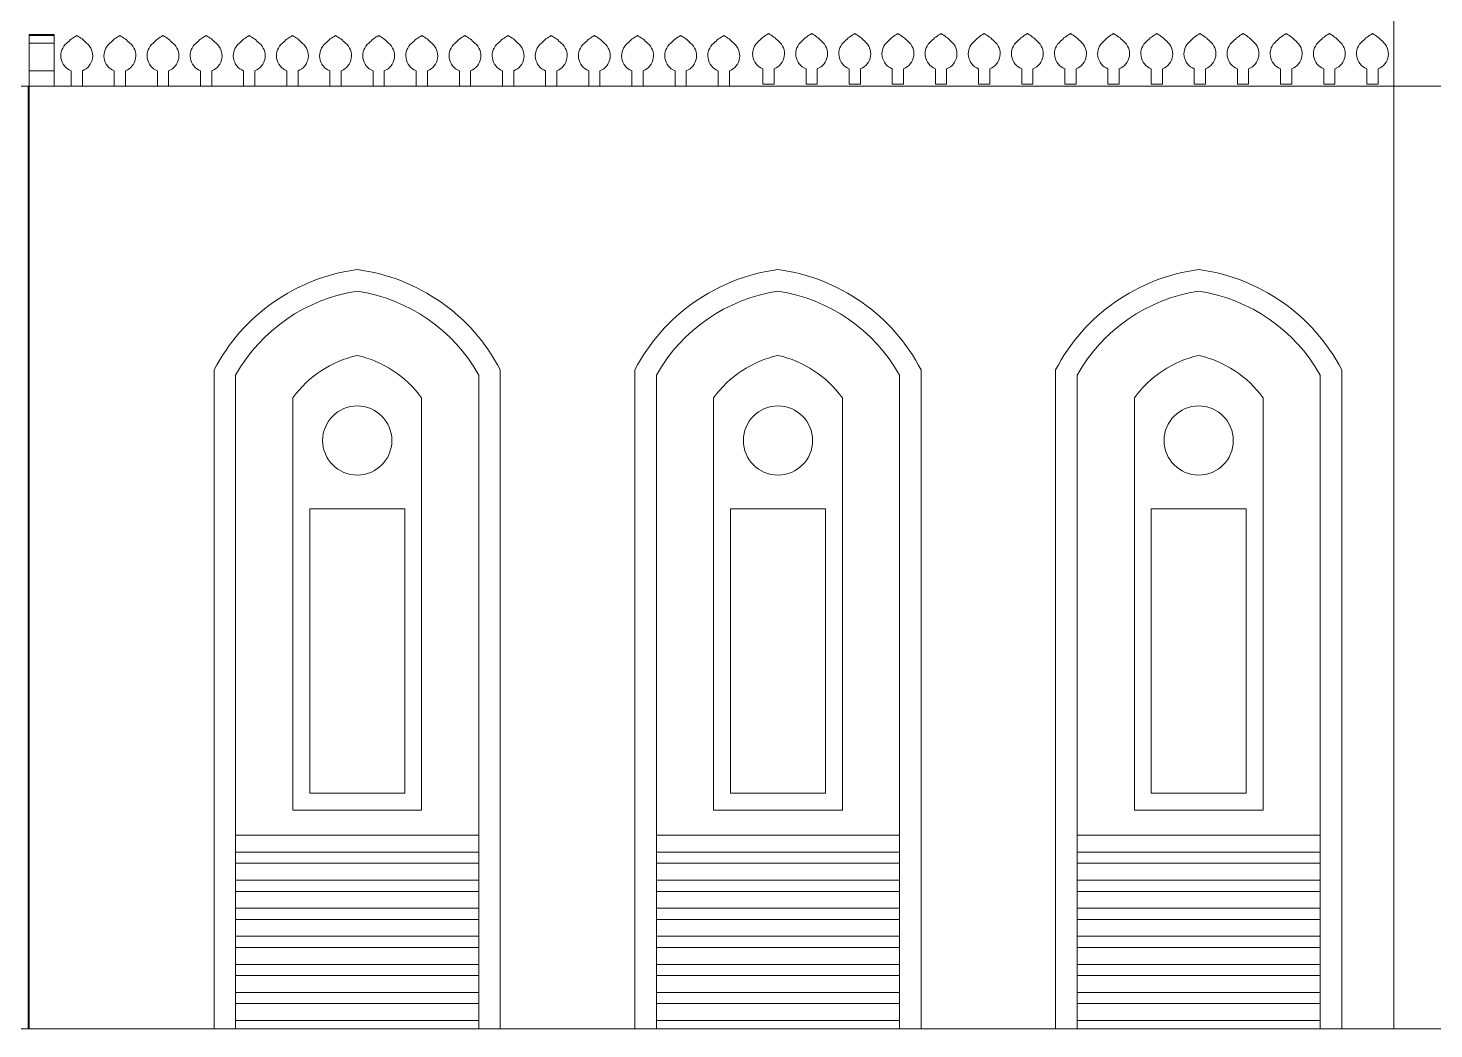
# Model space of a CAD drawing. Header units: inches. Extents: x -6210 to 141093, y -2740 to 21225.
# Drawn here: x 97488.3 to 97738.9, y 3138.1 to 3316.5 of the extents above; entities that cross this region are included whole.
import ezdxf

# ---------------------------------------------------------------- set-up
doc = ezdxf.new("R2010")
doc.units = ezdxf.units.IN
doc.header["$LTSCALE"] = 100
doc.header["$MEASUREMENT"] = 0

msp = doc.modelspace()

# ---------------------------------------------------------------- linework, layer by layer
at = {"color": 0, "linetype": 'Continuous', "lineweight": 0, "extrusion": (0, 1, 0)}
for p, q in [((97731.77012, 3367.83257), (97731.77012, 3306.12856)), ((97492.96662, 3315.30708), (97488.46662, 3315.30708)), ((97488.46662, 3315.30696), (97488.46662, 3315.30708)), ((97492.96662, 3315.30696), (97488.46662, 3315.30696)), ((97488.46662, 3315.30684), (97488.46662, 3315.30696)), ((97492.96662, 3315.30684), (97488.46662, 3315.30684)), ((97488.46662, 3315.21466), (97488.46662, 3315.30684)), ((97492.96662, 3315.21466), (97488.46662, 3315.21466)), ((97488.46662, 3315.21454), (97488.46662, 3315.21466)), ((97492.96662, 3315.21454), (97488.46662, 3315.21454)), ((97488.46662, 3315.21441), (97488.46662, 3315.21454)), ((97492.96662, 3315.21441), (97488.46662, 3315.21441)), ((97488.46662, 3315.1218), (97488.46662, 3315.21441)), ((97492.96662, 3315.1218), (97488.46662, 3315.1218)), ((97488.46662, 3315.12168), (97488.46662, 3315.1218)), ((97492.96662, 3315.12168), (97488.46662, 3315.12168)), ((97488.46662, 3315.12156), (97488.46662, 3315.12168)), ((97492.96662, 3315.12156), (97488.46662, 3315.12156)), ((97488.46662, 3315.12144), (97488.46662, 3315.12156)), ((97492.96662, 3315.12144), (97488.46662, 3315.12144)), ((97488.46662, 3315.12131), (97488.46662, 3315.12144)), ((97492.96662, 3315.12131), (97488.46662, 3315.12131)), ((97488.46662, 3315.12129), (97488.46662, 3315.12131)), ((97492.96662, 3315.12129), (97488.46662, 3315.12129)), ((97488.46662, 3313.76817), (97488.46662, 3315.12129)), ((97492.96662, 3313.76817), (97488.46662, 3313.76817)), ((97488.46662, 3308.87429), (97488.46662, 3313.76817)), ((97492.96662, 3315.30708), (97492.96662, 3315.30696)), ((97492.96662, 3315.30696), (97492.96662, 3315.30684)), ((97492.96662, 3315.30684), (97492.96662, 3315.21466)), ((97492.96662, 3315.21466), (97492.96662, 3315.21454)), ((97492.96662, 3315.21454), (97492.96662, 3315.21441)), ((97492.96662, 3315.21441), (97492.96662, 3315.1218)), ((97492.96662, 3315.1218), (97492.96662, 3315.12168)), ((97492.96662, 3315.12168), (97492.96662, 3315.12156)), ((97492.96662, 3315.12156), (97492.96662, 3315.12144)), ((97492.96662, 3315.12144), (97492.96662, 3315.12131)), ((97492.96662, 3315.12131), (97492.96662, 3315.12129)), ((97492.96662, 3315.12129), (97492.96662, 3313.76817)), ((97492.96662, 3313.76817), (97492.96662, 3308.87429)), ((97492.96662, 3308.87429), (97488.46662, 3308.87429)), ((97488.46662, 3306.12868), (97488.46662, 3308.87429)), ((97492.96662, 3308.87429), (97492.96662, 3306.12868)), ((97495.96523, 3308.87417), (97495.96523, 3306.12856)), ((97497.96523, 3306.12856), (97497.96523, 3308.87417)), ((97503.65273, 3308.87416), (97503.65273, 3306.12855)), ((97505.65273, 3306.12855), (97505.65273, 3308.87416)), ((97511.34023, 3308.87439), (97511.34023, 3306.12878)), ((97513.34023, 3306.12878), (97513.34023, 3308.87439)), ((97519.02773, 3308.87427), (97519.02773, 3306.12866)), ((97521.02773, 3306.12866), (97521.02773, 3308.87427)), ((97526.71523, 3308.87414), (97526.71523, 3306.12853)), ((97528.71523, 3306.12853), (97528.71523, 3308.87414)), ((97534.41295, 3308.87414), (97534.41294, 3306.12853)), ((97536.41294, 3306.12853), (97536.41295, 3308.87414)), ((97542.10045, 3308.87436), (97542.10044, 3306.12876)), ((97544.10044, 3306.12875), (97544.10045, 3308.87436)), ((97549.78795, 3308.87424), (97549.78794, 3306.12863)), ((97551.78794, 3306.12863), (97551.78795, 3308.87424)), ((97557.47545, 3308.87412), (97557.47544, 3306.12851)), ((97559.47544, 3306.12851), (97559.47545, 3308.87412)), ((97565.17316, 3308.87412), (97565.17316, 3306.12851)), ((97567.17316, 3306.12851), (97567.17316, 3308.87412)), ((97572.86066, 3308.87434), (97572.86066, 3306.12873)), ((97574.86066, 3306.12873), (97574.86066, 3308.87434)), ((97580.54816, 3308.87422), (97580.54816, 3306.12861)), ((97582.54816, 3306.12861), (97582.54816, 3308.87422)), ((97588.23566, 3308.8741), (97588.23566, 3306.12849)), ((97590.23566, 3306.12849), (97590.23566, 3308.8741)), ((97595.93337, 3308.87409), (97595.93337, 3306.12848)), ((97597.93337, 3306.12848), (97597.93337, 3308.87409)), ((97603.62087, 3308.87432), (97603.62087, 3306.12871)), ((97605.62087, 3306.12871), (97605.62087, 3308.87432)), ((97611.30837, 3308.8742), (97611.30837, 3306.12859)), ((97613.30837, 3306.12859), (97613.30837, 3308.8742)), ((97619.28647, 3309.2251), (97619.28647, 3306.47949)), ((97621.28647, 3306.47949), (97621.28647, 3309.2251)), ((97626.97397, 3309.22509), (97626.97397, 3306.47949)), ((97628.97397, 3306.47948), (97628.97397, 3309.22509)), ((97634.66147, 3309.22532), (97634.66147, 3306.47971)), ((97636.66147, 3306.47971), (97636.66147, 3309.22532)), ((97642.34897, 3309.2252), (97642.34897, 3306.47959)), ((97644.34897, 3306.47959), (97644.34897, 3309.2252)), ((97650.03647, 3309.22508), (97650.03647, 3306.47947)), ((97652.03647, 3306.47947), (97652.03647, 3309.22508)), ((97657.73419, 3309.22507), (97657.73419, 3306.47946)), ((97659.73419, 3306.47946), (97659.73419, 3309.22507)), ((97665.42169, 3309.2253), (97665.42169, 3306.47969)), ((97667.42169, 3306.47969), (97667.42169, 3309.2253)), ((97673.10919, 3309.22518), (97673.10919, 3306.47957)), ((97675.10919, 3306.47957), (97675.10919, 3309.22518)), ((97680.79669, 3309.22506), (97680.79669, 3306.47945)), ((97682.79669, 3306.47945), (97682.79669, 3309.22506)), ((97688.4944, 3309.22505), (97688.4944, 3306.47944)), ((97690.4944, 3306.47944), (97690.4944, 3309.22505)), ((97696.1819, 3309.22528), (97696.1819, 3306.47967)), ((97698.1819, 3306.47967), (97698.1819, 3309.22528)), ((97703.8694, 3309.22515), (97703.8694, 3306.47955)), ((97705.8694, 3306.47954), (97705.8694, 3309.22515)), ((97711.5569, 3309.22503), (97711.5569, 3306.47942)), ((97713.5569, 3306.47942), (97713.5569, 3309.22503)), ((97719.25462, 3309.22503), (97719.25462, 3306.47942)), ((97721.25462, 3306.47942), (97721.25462, 3309.22503)), ((97726.94212, 3309.22525), (97726.94212, 3306.47965)), ((97728.94212, 3306.47964), (97728.94212, 3309.22525)), ((97488.29748, 3306.12844), (97476.29748, 3306.12844)), ((97488.46662, 3306.12844), (97488.29748, 3306.12844)), ((97488.29748, 3306.12844), (97488.29748, 3138.12844)), ((97492.96662, 3306.12868), (97488.46662, 3306.12868)), ((97488.46662, 3306.12857), (97488.46662, 3306.12868)), ((97492.96662, 3306.12857), (97488.46662, 3306.12857)), ((97488.46662, 3306.12856), (97488.46662, 3138.12856)), ((97731.77012, 3306.12856), (97488.46662, 3306.12856)), ((97492.96662, 3306.12868), (97492.96662, 3306.12857)), ((97495.96523, 3306.12856), (97497.96523, 3306.12856)), ((97503.65273, 3306.12855), (97505.65273, 3306.12855)), ((97511.34023, 3306.12878), (97513.34023, 3306.12878)), ((97519.02773, 3306.12866), (97521.02773, 3306.12866)), ((97526.71523, 3306.12853), (97528.71523, 3306.12853)), ((97534.41294, 3306.12853), (97536.41294, 3306.12853)), ((97542.10044, 3306.12876), (97544.10044, 3306.12875)), ((97549.78794, 3306.12863), (97551.78794, 3306.12863)), ((97557.47544, 3306.12851), (97559.47544, 3306.12851)), ((97565.17316, 3306.12851), (97567.17316, 3306.12851)), ((97572.86066, 3306.12873), (97574.86066, 3306.12873)), ((97580.54816, 3306.12861), (97582.54816, 3306.12861)), ((97588.23566, 3306.12849), (97590.23566, 3306.12849)), ((97595.93337, 3306.12848), (97597.93337, 3306.12848)), ((97603.62087, 3306.12871), (97605.62087, 3306.12871)), ((97611.30837, 3306.12859), (97613.30837, 3306.12859)), ((97619.28647, 3306.47949), (97621.28647, 3306.47949)), ((97626.97397, 3306.47949), (97628.97397, 3306.47948)), ((97634.66147, 3306.47971), (97636.66147, 3306.47971)), ((97642.34897, 3306.47959), (97644.34897, 3306.47959)), ((97650.03647, 3306.47947), (97652.03647, 3306.47947)), ((97657.73419, 3306.47946), (97659.73419, 3306.47946)), ((97665.42169, 3306.47969), (97667.42169, 3306.47969)), ((97673.10919, 3306.47957), (97675.10919, 3306.47957)), ((97680.79669, 3306.47945), (97682.79669, 3306.47945)), ((97688.4944, 3306.47944), (97690.4944, 3306.47944)), ((97696.1819, 3306.47967), (97698.1819, 3306.47967)), ((97703.8694, 3306.47955), (97705.8694, 3306.47954)), ((97711.5569, 3306.47942), (97713.5569, 3306.47942)), ((97719.25462, 3306.47942), (97721.25462, 3306.47942)), ((97726.94212, 3306.47965), (97728.94212, 3306.47964)), ((97731.77012, 3306.12856), (97731.77012, 3138.12856)), ((97731.77012, 3138.12844), (97731.77012, 3306.12844)), ((97746.009, 3306.12844), (97731.77012, 3306.12844)), ((97488.34175, 3273.42844), (97488.46662, 3273.42844)), ((97488.32468, 3255.57844), (97488.46662, 3255.57844)), ((97521.46662, 3138.12856), (97521.46662, 3255.57856)), ((97572.46662, 3255.57856), (97572.46662, 3138.12856)), ((97596.46662, 3138.12856), (97596.46662, 3255.57856)), ((97647.46662, 3255.57856), (97647.46662, 3138.12856)), ((97671.46662, 3138.12856), (97671.46662, 3255.57856)), ((97722.46662, 3255.57856), (97722.46662, 3138.12856)), ((97525.29162, 3138.12856), (97525.29162, 3254.61168)), ((97568.64162, 3254.61168), (97568.64162, 3138.12856)), ((97600.29162, 3138.12868), (97600.29162, 3254.6118)), ((97643.64162, 3254.6118), (97643.64162, 3138.12868)), ((97675.29162, 3138.12868), (97675.29162, 3254.6118)), ((97718.64162, 3254.6118), (97718.64162, 3138.12868)), ((97535.49162, 3177.12844), (97535.49162, 3250.59747)), ((97558.44162, 3250.59747), (97558.44162, 3177.12844)), ((97610.49162, 3177.12844), (97610.49162, 3250.59747)), ((97633.44162, 3250.59747), (97633.44162, 3177.12844)), ((97685.49162, 3177.12844), (97685.49162, 3250.59747)), ((97708.44162, 3250.59747), (97708.44162, 3177.12844)), ((97538.49162, 3230.8025), (97555.44162, 3230.8025)), ((97538.49162, 3180.12844), (97538.49162, 3230.8025)), ((97555.44162, 3230.8025), (97555.44162, 3180.12844)), ((97613.49162, 3230.8025), (97630.44162, 3230.8025)), ((97613.49162, 3180.12844), (97613.49162, 3230.8025)), ((97630.44162, 3230.8025), (97630.44162, 3180.12844)), ((97688.49162, 3230.8025), (97705.44162, 3230.8025)), ((97688.49162, 3180.12844), (97688.49162, 3230.8025)), ((97705.44162, 3230.8025), (97705.44162, 3180.12844)), ((97555.44162, 3180.12844), (97538.49162, 3180.12844)), ((97630.44162, 3180.12844), (97613.49162, 3180.12844)), ((97705.44162, 3180.12844), (97688.49162, 3180.12844)), ((97558.44162, 3177.12844), (97535.49162, 3177.12844)), ((97633.44162, 3177.12844), (97610.49162, 3177.12844)), ((97708.44162, 3177.12844), (97685.49162, 3177.12844)), ((97525.29162, 3172.62856), (97568.64162, 3172.62856)), ((97600.29162, 3172.62856), (97643.64162, 3172.62856)), ((97675.29162, 3172.62856), (97718.64162, 3172.62856)), ((97525.29162, 3169.62856), (97568.64162, 3169.62856)), ((97568.64162, 3167.62856), (97525.29162, 3167.62856)), ((97600.29162, 3169.62856), (97643.64162, 3169.62856)), ((97643.64162, 3167.62856), (97600.29162, 3167.62856)), ((97675.29162, 3169.62856), (97718.64162, 3169.62856)), ((97718.64162, 3167.62856), (97675.29162, 3167.62856)), ((97525.29162, 3164.62856), (97568.64162, 3164.62856)), ((97568.64162, 3162.62856), (97525.29162, 3162.62856)), ((97600.29162, 3164.62856), (97643.64162, 3164.62856)), ((97643.64162, 3162.62856), (97600.29162, 3162.62856)), ((97675.29162, 3164.62856), (97718.64162, 3164.62856)), ((97718.64162, 3162.62856), (97675.29162, 3162.62856)), ((97525.29162, 3159.62856), (97568.64162, 3159.62856)), ((97568.64162, 3157.62856), (97525.29162, 3157.62856)), ((97600.29162, 3159.62856), (97643.64162, 3159.62856)), ((97643.64162, 3157.62856), (97600.29162, 3157.62856)), ((97675.29162, 3159.62856), (97718.64162, 3159.62856)), ((97718.64162, 3157.62856), (97675.29162, 3157.62856)), ((97525.29162, 3154.62856), (97568.64162, 3154.62856)), ((97568.64162, 3152.62856), (97525.29162, 3152.62856)), ((97600.29162, 3154.62856), (97643.64162, 3154.62856)), ((97643.64162, 3152.62856), (97600.29162, 3152.62856)), ((97675.29162, 3154.62856), (97718.64162, 3154.62856)), ((97718.64162, 3152.62856), (97675.29162, 3152.62856)), ((97525.29162, 3149.62856), (97568.64162, 3149.62856)), ((97568.64162, 3147.62856), (97525.29162, 3147.62856)), ((97600.29162, 3149.62856), (97643.64162, 3149.62856)), ((97643.64162, 3147.62856), (97600.29162, 3147.62856)), ((97675.29162, 3149.62856), (97718.64162, 3149.62856)), ((97718.64162, 3147.62856), (97675.29162, 3147.62856)), ((97525.29162, 3144.62856), (97568.64162, 3144.62856)), ((97568.64162, 3142.62856), (97525.29162, 3142.62856)), ((97600.29162, 3144.62856), (97643.64162, 3144.62856)), ((97643.64162, 3142.62856), (97600.29162, 3142.62856)), ((97675.29162, 3144.62856), (97718.64162, 3144.62856)), ((97718.64162, 3142.62856), (97675.29162, 3142.62856)), ((97488.29748, 3138.12844), (97476.29748, 3138.12844)), ((97488.29748, 3138.12844), (97488.32468, 3138.12844)), ((97488.32468, 3138.12844), (97488.46662, 3138.12844)), ((97488.46662, 3138.12844), (97488.46662, 3138.12856)), ((97488.46662, 3138.12856), (97521.46662, 3138.12856)), ((97488.46662, 3138.12844), (97731.77012, 3138.12844)), ((97521.46662, 3138.12856), (97525.29162, 3138.12856)), ((97525.29162, 3139.62856), (97568.64162, 3139.62856)), ((97568.64162, 3138.12856), (97525.29162, 3138.12856)), ((97568.64162, 3138.12856), (97572.46662, 3138.12856)), ((97572.46662, 3138.12856), (97596.46662, 3138.12856)), ((97596.46662, 3138.12868), (97600.29162, 3138.12868)), ((97600.29162, 3139.62856), (97643.64162, 3139.62856)), ((97600.29162, 3138.12856), (97600.29162, 3138.12868)), ((97643.64162, 3138.12856), (97600.29162, 3138.12856)), ((97643.64162, 3138.12868), (97647.46662, 3138.12868)), ((97643.64162, 3138.12868), (97643.64162, 3138.12856)), ((97647.46662, 3138.12856), (97671.46662, 3138.12856)), ((97671.46662, 3138.12868), (97675.29162, 3138.12868)), ((97675.29162, 3139.62856), (97718.64162, 3139.62856)), ((97675.29162, 3138.12856), (97675.29162, 3138.12868)), ((97718.64162, 3138.12856), (97675.29162, 3138.12856)), ((97718.64162, 3138.12868), (97722.46662, 3138.12868)), ((97718.64162, 3138.12868), (97718.64162, 3138.12856)), ((97722.46662, 3138.12856), (97731.77012, 3138.12856)), ((97746.009, 3138.12844), (97731.77012, 3138.12844))]:
    msp.add_line(p, q, dxfattribs=at)
at = {"color": 0, "linetype": 'Continuous', "lineweight": 0}
for centre in [(97546.96662, 3242.97289), (97621.96662, 3242.97289), (97696.96662, 3242.97289)]:
    msp.add_circle(centre, 6.17039, dxfattribs=at)
for centre, radius, start, end in [((97623.20782, 3309.84271), 6.34226, 117.4268136, 137.6041199), ((97617.36513, 3309.84271), 6.34226, 42.3958801, 62.5731864), ((97630.89532, 3309.84271), 6.34226, 117.4268136, 137.6041199), ((97625.05263, 3309.84271), 6.34226, 42.3958801, 62.5731864), ((97638.58282, 3309.84293), 6.34226, 117.4268136, 137.6041199), ((97632.74013, 3309.84293), 6.34226, 42.3958801, 62.5731864), ((97646.27032, 3309.84281), 6.34226, 117.4268136, 137.6041199), ((97640.42763, 3309.84281), 6.34226, 42.3958801, 62.5731864), ((97653.95782, 3309.84269), 6.34226, 117.4268136, 137.6041199), ((97648.11513, 3309.84269), 6.34226, 42.3958801, 62.5731864), ((97661.65553, 3309.84269), 6.34226, 117.4268136, 137.6041199), ((97655.81285, 3309.84269), 6.34226, 42.3958801, 62.5731864), ((97669.34303, 3309.84291), 6.34226, 117.4268136, 137.6041199), ((97663.50035, 3309.84291), 6.34226, 42.3958801, 62.5731864), ((97677.03053, 3309.84279), 6.34226, 117.4268136, 137.6041199), ((97671.18785, 3309.84279), 6.34226, 42.3958801, 62.5731864), ((97684.71803, 3309.84267), 6.34226, 117.4268136, 137.6041199), ((97678.87535, 3309.84267), 6.34226, 42.3958801, 62.5731864), ((97692.41574, 3309.84266), 6.34226, 117.4268136, 137.6041199), ((97686.57306, 3309.84266), 6.34226, 42.3958801, 62.5731864), ((97700.10324, 3309.84289), 6.34226, 117.4268136, 137.6041199), ((97694.26056, 3309.84289), 6.34226, 42.3958801, 62.5731864), ((97707.79074, 3309.84277), 6.34226, 117.4268136, 137.6041199), ((97701.94806, 3309.84277), 6.34226, 42.3958801, 62.5731864), ((97715.47824, 3309.84265), 6.34226, 117.4268136, 137.6041199), ((97709.63556, 3309.84265), 6.34226, 42.3958801, 62.5731864), ((97723.17596, 3309.84264), 6.34226, 117.4268136, 137.6041199), ((97717.33328, 3309.84264), 6.34226, 42.3958801, 62.5731864), ((97730.86346, 3309.84287), 6.34226, 117.4268136, 137.6041199), ((97725.02078, 3309.84287), 6.34226, 42.3958801, 62.5731864), ((97496.96523, 3311.53629), 2.84375, 128.2985857, 249.411834), ((97499.88657, 3309.49178), 6.34226, 117.4268136, 137.6041199), ((97494.04389, 3309.49178), 6.34226, 42.3958801, 62.5731864), ((97496.96523, 3311.53629), 2.84375, 290.5881717, 51.7014143), ((97504.65273, 3311.53629), 2.84375, 128.2985857, 249.411834), ((97507.57407, 3309.49177), 6.34226, 117.4268136, 137.6041199), ((97501.73139, 3309.49177), 6.34226, 42.3958801, 62.5731864), ((97504.65273, 3311.53629), 2.84375, 290.5881717, 51.7014143), ((97512.34023, 3311.53651), 2.84375, 128.2985857, 249.411834), ((97515.26157, 3309.492), 6.34226, 117.4268136, 137.6041199), ((97509.41889, 3309.492), 6.34226, 42.3958801, 62.5731864), ((97512.34023, 3311.53651), 2.84375, 290.5881717, 51.7014143), ((97520.02773, 3311.53639), 2.84375, 128.2985857, 249.411834), ((97522.94907, 3309.49188), 6.34226, 117.4268136, 137.6041199), ((97517.10639, 3309.49188), 6.34226, 42.3958801, 62.5731864), ((97520.02773, 3311.53639), 2.84375, 290.5881717, 51.7014143), ((97527.71523, 3311.53627), 2.84375, 128.2985857, 249.411834), ((97530.63657, 3309.49176), 6.34226, 117.4268136, 137.6041199), ((97524.79389, 3309.49176), 6.34226, 42.3958801, 62.5731864), ((97527.71523, 3311.53627), 2.84375, 290.5881717, 51.7014143), ((97535.41295, 3311.53626), 2.84375, 128.2985857, 249.411834), ((97538.33429, 3309.49175), 6.34226, 117.4268136, 137.6041199), ((97532.4916, 3309.49175), 6.34226, 42.3958801, 62.5731864), ((97535.41295, 3311.53626), 2.84375, 290.5881717, 51.7014143), ((97543.10045, 3311.53649), 2.84375, 128.2985857, 249.411834), ((97546.02179, 3309.49198), 6.34226, 117.4268136, 137.6041199), ((97540.1791, 3309.49198), 6.34226, 42.3958801, 62.5731864), ((97543.10045, 3311.53649), 2.84375, 290.5881717, 51.7014143), ((97550.78795, 3311.53637), 2.84375, 128.2985857, 249.411834), ((97553.70929, 3309.49186), 6.34226, 117.4268136, 137.6041199), ((97547.8666, 3309.49186), 6.34226, 42.3958801, 62.5731864), ((97550.78795, 3311.53637), 2.84375, 290.5881717, 51.7014143), ((97558.47545, 3311.53625), 2.84375, 128.2985857, 249.411834), ((97561.39679, 3309.49173), 6.34226, 117.4268136, 137.6041199), ((97555.5541, 3309.49173), 6.34226, 42.3958801, 62.5731864), ((97558.47545, 3311.53625), 2.84375, 290.5881717, 51.7014143), ((97566.17316, 3311.53624), 2.84375, 128.2985857, 249.411834), ((97569.0945, 3309.49173), 6.34226, 117.4268136, 137.6041199), ((97563.25182, 3309.49173), 6.34226, 42.3958801, 62.5731864), ((97566.17316, 3311.53624), 2.84375, 290.5881717, 51.7014143), ((97573.86066, 3311.53647), 2.84375, 128.2985857, 249.411834), ((97576.782, 3309.49196), 6.34226, 117.4268136, 137.6041199), ((97570.93932, 3309.49196), 6.34226, 42.3958801, 62.5731864), ((97573.86066, 3311.53647), 2.84375, 290.5881717, 51.7014143), ((97581.54816, 3311.53635), 2.84375, 128.2985857, 249.411834), ((97584.4695, 3309.49183), 6.34226, 117.4268136, 137.6041199), ((97578.62682, 3309.49183), 6.34226, 42.3958801, 62.5731864), ((97581.54816, 3311.53635), 2.84375, 290.5881717, 51.7014143), ((97589.23566, 3311.53622), 2.84375, 128.2985857, 249.411834), ((97592.157, 3309.49171), 6.34226, 117.4268136, 137.6041199), ((97586.31432, 3309.49171), 6.34226, 42.3958801, 62.5731864), ((97589.23566, 3311.53622), 2.84375, 290.5881717, 51.7014143), ((97596.93337, 3311.53622), 2.84375, 128.2985857, 249.411834), ((97599.85471, 3309.49171), 6.34226, 117.4268136, 137.6041199), ((97594.01203, 3309.49171), 6.34226, 42.3958801, 62.5731864), ((97596.93337, 3311.53622), 2.84375, 290.5881717, 51.7014143), ((97604.62087, 3311.53645), 2.84375, 128.2985857, 249.411834), ((97607.54221, 3309.49193), 6.34226, 117.4268136, 137.6041199), ((97601.69953, 3309.49193), 6.34226, 42.3958801, 62.5731864), ((97604.62087, 3311.53645), 2.84375, 290.5881717, 51.7014143), ((97612.30837, 3311.53632), 2.84375, 128.2985857, 249.411834), ((97615.22971, 3309.49181), 6.34226, 117.4268136, 137.6041199), ((97609.38703, 3309.49181), 6.34226, 42.3958801, 62.5731864), ((97612.30837, 3311.53632), 2.84375, 290.5881717, 51.7014143), ((97620.28647, 3311.88723), 2.84375, 128.2985857, 249.411834), ((97620.28647, 3311.88723), 2.84375, 290.5881717, 51.7014143), ((97627.97397, 3311.88722), 2.84375, 128.2985857, 249.411834), ((97627.97397, 3311.88722), 2.84375, 290.5881717, 51.7014143), ((97635.66147, 3311.88745), 2.84375, 128.2985857, 249.411834), ((97635.66147, 3311.88745), 2.84375, 290.5881717, 51.7014143), ((97643.34897, 3311.88733), 2.84375, 128.2985857, 249.411834), ((97643.34897, 3311.88733), 2.84375, 290.5881717, 51.7014143), ((97651.03647, 3311.8872), 2.84375, 128.2985857, 249.411834), ((97651.03647, 3311.8872), 2.84375, 290.5881717, 51.7014143), ((97658.73419, 3311.8872), 2.84375, 128.2985857, 249.411834), ((97658.73419, 3311.8872), 2.84375, 290.5881717, 51.7014143), ((97666.42169, 3311.88742), 2.84375, 128.2985857, 249.411834), ((97666.42169, 3311.88742), 2.84375, 290.5881717, 51.7014143), ((97674.10919, 3311.8873), 2.84375, 128.2985857, 249.411834), ((97674.10919, 3311.8873), 2.84375, 290.5881717, 51.7014143), ((97681.79669, 3311.88718), 2.84375, 128.2985857, 249.411834), ((97681.79669, 3311.88718), 2.84375, 290.5881717, 51.7014143), ((97689.4944, 3311.88718), 2.84375, 128.2985857, 249.411834), ((97689.4944, 3311.88718), 2.84375, 290.5881717, 51.7014143), ((97697.1819, 3311.8874), 2.84375, 128.2985857, 249.411834), ((97697.1819, 3311.8874), 2.84375, 290.5881717, 51.7014143), ((97704.8694, 3311.88728), 2.84375, 128.2985857, 249.411834), ((97704.8694, 3311.88728), 2.84375, 290.5881717, 51.7014143), ((97712.5569, 3311.88716), 2.84375, 128.2985857, 249.411834), ((97712.5569, 3311.88716), 2.84375, 290.5881717, 51.7014143), ((97720.25462, 3311.88715), 2.84375, 128.2985857, 249.411834), ((97720.25462, 3311.88715), 2.84375, 290.5881717, 51.7014143), ((97727.94212, 3311.88738), 2.84375, 128.2985857, 249.411834), ((97727.94212, 3311.88738), 2.84375, 290.5881717, 51.7014143), ((97551.37449, 3239.99232), 33.72553, 97.5099398, 152.4741006), ((97542.55876, 3239.99232), 33.72553, 27.5258994, 82.4900602), ((97626.37449, 3239.99232), 33.72553, 97.5099398, 152.4741006), ((97617.55876, 3239.99232), 33.72553, 27.5258994, 82.4900602), ((97701.37449, 3239.99232), 33.72553, 97.5099398, 152.4741006), ((97692.55876, 3239.99232), 33.72553, 27.5258994, 82.4900602), ((97551.37449, 3239.99232), 29.90053, 98.4773048, 150.7295158), ((97542.55876, 3239.99232), 29.90053, 29.2704842, 81.5226952), ((97626.37449, 3239.99244), 29.90053, 98.4773048, 150.7295158), ((97617.55876, 3239.99244), 29.90053, 29.2704842, 81.5226952), ((97701.37449, 3239.99244), 29.90053, 98.4773048, 150.7295158), ((97692.55876, 3239.99244), 29.90053, 29.2704842, 81.5226952), ((97551.37449, 3238.9422), 19.70053, 102.9290037, 143.7277828), ((97542.55876, 3238.9422), 19.70053, 36.2722172, 77.0709963), ((97626.37449, 3238.9422), 19.70053, 102.9290037, 143.7277828), ((97617.55876, 3238.9422), 19.70053, 36.2722172, 77.0709963), ((97701.37449, 3238.9422), 19.70053, 102.9290037, 143.7277828), ((97692.55876, 3238.9422), 19.70053, 36.2722172, 77.0709963)]:
    msp.add_arc(centre, radius, start, end, dxfattribs=at)

doc.saveas('drawing.dxf')
